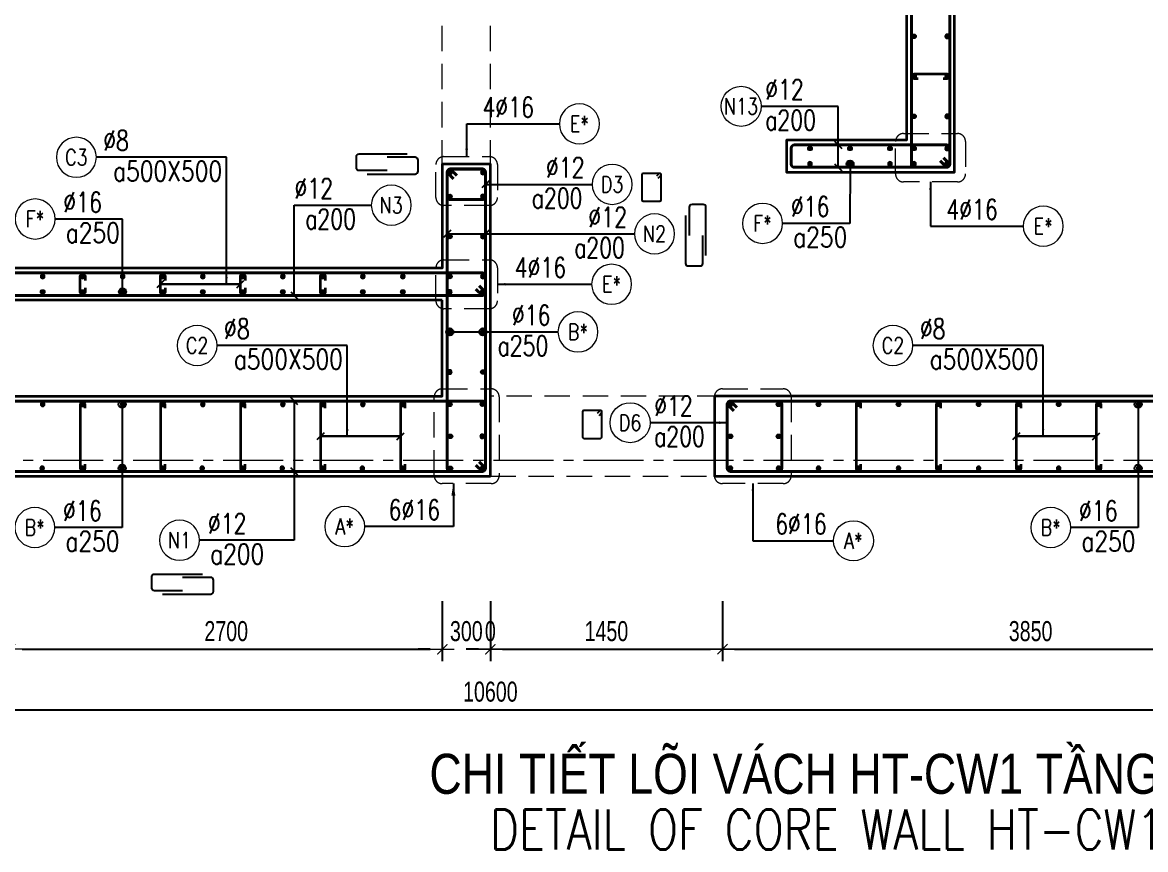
# Model space of a CAD drawing. Header units: millimetres. Extents: x 738475 to 1279438, y -34239 to 156422.
# Drawn here: x 1065435 to 1072451, y 22515 to 27681 of the extents above; entities that cross this region are included whole.
import ezdxf
from ezdxf.enums import TextEntityAlignment as Align

# ---------------------------------------------------------------- set-up
doc = ezdxf.new("R2010")
doc.units = ezdxf.units.MM
doc.header["$MEASUREMENT"] = 0
doc.linetypes.add('HIDDEN2', pattern=[4.7625, 3.175, -1.5875])
doc.linetypes.add('HT_Grid$0$CENTER2', pattern=[1.125, 0.75, -0.125, 0.125, -0.125])
doc.layers.get('0').update_dxf_attribs({"lineweight": 20})
doc.layers.get('Defpoints').update_dxf_attribs({"color": 151, "lineweight": 9})
for name, color, linetype, lineweight in [('HT_Grid$0$NDC_S_AXIS', 5, 'HT_Grid$0$CENTER2', 13), ('KC-LEADER', 153, 'Continuous', 18), ('KC-THEP', 6, 'Continuous', 40), ('NDC_S_ANNO', 7, 'Continuous', 20), ('NDC_S_BEAM', 3, 'HIDDEN2', 20), ('NDC_S_DIM', 1, 'Continuous', 15), ('NDC_S_ENG TITLE', 3, 'Continuous', 20), ('NDC_S_HIDDEN', 8, 'HIDDEN2', 13), ('NDC_S_LEADER', 1, 'Continuous', 15), ('NDC_S_REBAR', 4, 'Continuous', 35), ('NDC_S_STIRRUP', 4, 'Continuous', 40), ('NDC_S_TEXT SYMBOL', 7, 'Continuous', 20), ('NDC_S_VN TEXT', 7, 'Continuous', 20), ('NDC_S_VN TITLE', 6, 'Continuous', 35), ('NDC_S_WALL', 6, 'Continuous', 35)]:
    doc.layers.add(name, color=color, linetype=linetype, lineweight=lineweight)
doc.layers.add('Leader', color=6, linetype='Continuous')
doc.layers.add('Ligature', color=1, linetype='Continuous')
doc.styles.add('NDC_ANNO', font='', dxfattribs={"width": 0.8})
doc.styles.add('NDC_ARIAL', font='arial.ttf', dxfattribs={"width": 0.85})
doc.styles.add('NDC_DIM', font='', dxfattribs={"width": 0.75})
doc.styles.add('NDC_EN TXT', font='romans.shx', dxfattribs={"width": 0.8})
doc.styles.add('NDC_VIE TXT', font='arial.ttf', dxfattribs={"width": 0.8})
doc.styles.get('NDC_ANNO').set_extended_font_data('Dotum')
doc.styles.get('NDC_DIM').set_extended_font_data('Dotum')
doc.dimstyles.new('NDC_1-50', dxfattribs={"dimscale": 50, "dimtxt": 2.5, "dimasz": 1, "dimexe": 1.5, "dimexo": 0, "dimgap": 0.8, "dimtad": 1, "dimdec": 0, "dimdsep": 46, "dimtxsty": 'NDC_ARIAL', "dimblk": 'DIMMARK', "dimcen": 49999.938995, "dimdle": 1.5, "dimclrd": 1, "dimclre": 1, "dimclrt": 3, "dimadec": 0, "dimazin": 0, "dimtfac": 1, "dimtdec": 0, "dimtix": 1, "dimtmove": 2, "dimatfit": 3, "dimfxl": 1, "dimarcsym": 0})
doc.dimstyles.new('NDC_dim_30', dxfattribs={"dimscale": 30, "dimtxt": 2.5, "dimasz": 1.5, "dimexe": 1.5, "dimexo": 2.5, "dimgap": 1, "dimtad": 1, "dimdec": 0, "dimzin": 0, "dimdsep": 46, "dimtxsty": 'NDC_DIM', "dimblk": 'DIMMARK', "dimcen": 0.09, "dimdle": 1.2, "dimclrd": 1, "dimclre": 1, "dimclrt": 3, "dimadec": 0, "dimazin": 0, "dimtfac": 1, "dimtdec": 0, "dimtix": 1, "dimtofl": 0, "dimtmove": 0, "dimatfit": 3, "dimfxl": 6, "dimfxlon": 1, "dimtolj": 1, "dimtzin": 0, "dimarcsym": 0})
doc.dimstyles.new('NDC_dim_50', dxfattribs={"dimscale": 50, "dimtxt": 2.5, "dimasz": 1.5, "dimexe": 1.5, "dimexo": 2.5, "dimgap": 1, "dimtad": 1, "dimdec": 0, "dimzin": 0, "dimdsep": 46, "dimtxsty": 'NDC_DIM', "dimblk": 'DIMMARK', "dimcen": 0.09, "dimdle": 1.2, "dimclrd": 1, "dimclre": 1, "dimclrt": 3, "dimadec": 0, "dimazin": 0, "dimtfac": 1, "dimtdec": 0, "dimtix": 1, "dimtofl": 0, "dimtmove": 0, "dimatfit": 3, "dimfxl": 6, "dimfxlon": 1, "dimtolj": 1, "dimtzin": 0, "dimarcsym": 0})

# ---------------------------------------------------------------- blocks, each defined once
blk = doc.blocks.new('THEP')
at = {"layer": 'KC-LEADER', "color": 6}
blk.add_circle((0, 0), 14, dxfattribs=at)
at = {"layer": 'KC-THEP'}
for p, q in [((-14, 0), (14, 0)), ((9.9, 9.9), (-9.9, -9.9)), ((-9.9, 9.9), (9.9, -9.9)), ((0, 14), (0, -14))]:
    blk.add_line(p, q, dxfattribs=at)
blk = doc.blocks.new('DIMMARK')
at = {"layer": 'NDC_S_DIM', "color": 1}
blk.add_line((-1.5, 0), (1, 0), dxfattribs=at)
at = {"layer": 'NDC_S_DIM', "color": 2, "const_width": 0.1}
blk.add_lwpolyline([(-0.424, -0.424), (0.424, 0.424)], dxfattribs=at)
blk = doc.blocks.new('*U10')
blk.add_circle((2.5, 0), 2.5)
at = {"layer": 'NDC_S_VN TEXT', "color": 3, "style": 'NDC_EN TXT'}
for tag, width, p in [('DK2', 0.75, (-0.85, 0.85)), ('KC2', 0.8, (-0.85, -2.97))]:
    blk.add_attdef(tag, text='', height=2.5, dxfattribs=dict(at, width=width)).set_placement(p, align=Align.RIGHT)
at = {"layer": 'NDC_S_VN TEXT', "color": 7, "style": 'NDC_EN TXT', "width": 0.8}
blk.add_attdef('SH3', text='', height=2, dxfattribs=at).set_placement((2.5, 0), align=Align.MIDDLE)
blk = doc.blocks.new('A$C72321851')
at = {"layer": 'Ligature'}
for points in [[(-60.9, -129.3), (-60.9, 170.9, -0.414214), (-43.3, 188.5), (25.8, 188.5, -0.414214), (43.4, 170.9), (43.4, -4.3)], [(-39.7, -4.3), (-39.7, -179.5, 0.414214), (-22.1, -197.1), (47, -197.1, 0.414214), (64.6, -179.5), (64.6, 120.7)]]:
    blk.add_lwpolyline(points, format="xyb", dxfattribs=at)
blk = doc.blocks.new('*U9')
blk.add_circle((2.5, 0), 2.5)
at = {"layer": 'NDC_S_VN TEXT', "color": 3, "style": 'NDC_EN TXT', "width": 0.75}
blk.add_attdef('DK2', text='', height=2.5, dxfattribs=at).set_placement((-0.85, 0.85), align=Align.RIGHT)
at = {"layer": 'NDC_S_VN TEXT', "color": 7, "style": 'NDC_EN TXT', "width": 0.8}
blk.add_attdef('SH3', text='', height=2, dxfattribs=at).set_placement((2.5, 0), align=Align.MIDDLE)
blk = doc.blocks.new('*U13')
blk.add_circle((-2.5, 0), 2.5)
at = {"layer": 'NDC_S_VN TEXT', "color": 3, "style": 'NDC_EN TXT', "width": 0.75}
blk.add_attdef('DK1', (0.5, 0.85), '', height=2.5, dxfattribs=at)
at = {"layer": 'NDC_S_VN TEXT', "color": 7, "style": 'NDC_EN TXT', "width": 0.8}
blk.add_attdef('SH2', text='', height=2, dxfattribs=at).set_placement((-2.5, 0), align=Align.MIDDLE)
blk = doc.blocks.new('*U11')
blk.add_circle((-2.5, 0), 2.5)
at = {"layer": 'NDC_S_VN TEXT', "color": 3, "style": 'NDC_EN TXT', "width": 0.75}
for tag, p in [('DK1', (0.5, 0.85)), ('KC1', (0.5, -2.97))]:
    blk.add_attdef(tag, p, '', height=2.5, dxfattribs=at)
at = {"layer": 'NDC_S_VN TEXT', "color": 7, "style": 'NDC_EN TXT', "width": 0.8}
blk.add_attdef('SH2', text='', height=2, dxfattribs=at).set_placement((-2.5, 0), align=Align.MIDDLE)
blk = doc.blocks.new('*D816')
at = {"layer": 'Defpoints', "color": 0, "transparency": 16777216}
for p in [(1065358.2, 25427.9), (1068058.2, 25427.9), (1068058.2, 23765.9)]:
    blk.add_point(p, dxfattribs=at)
at = {"layer": 'NDC_S_DIM', "color": 1, "lineweight": -2, "transparency": 16777216}
for p, q in [((1065358.2, 24065.9), (1065358.2, 23690.9)), ((1068058.2, 24065.9), (1068058.2, 23690.9)), ((1065433.2, 23765.9), (1067983.2, 23765.9))]:
    blk.add_line(p, q, dxfattribs=at)
at = {"layer": 'NDC_S_DIM', "color": 1, "lineweight": -2, "transparency": 16777216, "xscale": 75, "yscale": 75, "zscale": 75, "rotation": 180}
blk.add_blockref('DIMMARK', (1065358.2, 23765.9), dxfattribs=at)
at = {"layer": 'NDC_S_DIM', "color": 1, "lineweight": -2, "transparency": 16777216, "xscale": 75, "yscale": 75, "zscale": 75}
blk.add_blockref('DIMMARK', (1068058.2, 23765.9), dxfattribs=at)
at = {"layer": 'NDC_S_DIM', "color": 3, "transparency": 16777216, "insert": (1066708.2, 23878.5), "char_height": 125, "attachment_point": 5, "style": 'NDC_DIM'}
blk.add_mtext('\\A1;2700', dxfattribs=at)
blk = doc.blocks.new('*D817')
at = {"layer": 'Defpoints', "color": 0, "transparency": 16777216}
for p in [(1068058.2, 25427.9), (1068358.2, 25427.9), (1068358.2, 23765.9)]:
    blk.add_point(p, dxfattribs=at)
at = {"layer": 'NDC_S_DIM', "color": 1, "lineweight": -2, "transparency": 16777216}
for p, q in [((1068058.2, 24065.9), (1068058.2, 23690.9)), ((1068358.2, 24065.9), (1068358.2, 23690.9)), ((1067983.2, 23765.9), (1067908.2, 23765.9)), ((1068433.2, 23765.9), (1068508.2, 23765.9))]:
    blk.add_line(p, q, dxfattribs=at)
at = {"layer": 'NDC_S_DIM', "color": 1, "lineweight": -2, "transparency": 16777216, "xscale": 75, "yscale": 75, "zscale": 75}
blk.add_blockref('DIMMARK', (1068058.2, 23765.9), dxfattribs=at)
at = {"layer": 'NDC_S_DIM', "color": 1, "lineweight": -2, "transparency": 16777216, "xscale": 75, "yscale": 75, "zscale": 75, "rotation": 180}
blk.add_blockref('DIMMARK', (1068358.2, 23765.9), dxfattribs=at)
at = {"layer": 'NDC_S_DIM', "color": 3, "transparency": 16777216, "insert": (1068208.2, 23878.5), "char_height": 125, "attachment_point": 5, "style": 'NDC_DIM'}
blk.add_mtext('\\A1;300', dxfattribs=at)
blk = doc.blocks.new('*D818')
at = {"layer": 'Defpoints', "color": 0, "transparency": 16777216}
for p in [(1068358.2, 25427.9), (1068358.3, 25427.9), (1068358.3, 23765.9)]:
    blk.add_point(p, dxfattribs=at)
at = {"layer": 'NDC_S_DIM', "color": 1, "lineweight": -2, "transparency": 16777216}
for p, q in [((1068358.2, 24065.9), (1068358.2, 23690.9)), ((1068358.3, 24065.9), (1068358.3, 23690.9)), ((1068283.2, 23765.9), (1068208.2, 23765.9)), ((1068433.3, 23765.9), (1068508.3, 23765.9))]:
    blk.add_line(p, q, dxfattribs=at)
at = {"layer": 'NDC_S_DIM', "color": 1, "lineweight": -2, "transparency": 16777216, "xscale": 75, "yscale": 75, "zscale": 75}
blk.add_blockref('DIMMARK', (1068358.2, 23765.9), dxfattribs=at)
at = {"layer": 'NDC_S_DIM', "color": 1, "lineweight": -2, "transparency": 16777216, "xscale": 75, "yscale": 75, "zscale": 75, "rotation": 180}
blk.add_blockref('DIMMARK', (1068358.3, 23765.9), dxfattribs=at)
at = {"layer": 'NDC_S_DIM', "color": 3, "transparency": 16777216, "insert": (1068358.2, 23878.5), "char_height": 125, "attachment_point": 5, "style": 'NDC_DIM'}
blk.add_mtext('\\A1;0', dxfattribs=at)
blk = doc.blocks.new('*D819')
at = {"layer": 'Defpoints', "color": 0, "transparency": 16777216}
for p in [(1068358.3, 25427.9), (1069808.2, 24927.9), (1069808.2, 23765.9)]:
    blk.add_point(p, dxfattribs=at)
at = {"layer": 'NDC_S_DIM', "color": 1, "lineweight": -2, "transparency": 16777216}
for p, q in [((1068358.3, 24065.9), (1068358.3, 23690.9)), ((1069808.2, 24065.9), (1069808.2, 23690.9)), ((1068433.3, 23765.9), (1069733.2, 23765.9))]:
    blk.add_line(p, q, dxfattribs=at)
at = {"layer": 'NDC_S_DIM', "color": 1, "lineweight": -2, "transparency": 16777216, "xscale": 75, "yscale": 75, "zscale": 75, "rotation": 180}
blk.add_blockref('DIMMARK', (1068358.3, 23765.9), dxfattribs=at)
at = {"layer": 'NDC_S_DIM', "color": 1, "lineweight": -2, "transparency": 16777216, "xscale": 75, "yscale": 75, "zscale": 75}
blk.add_blockref('DIMMARK', (1069808.2, 23765.9), dxfattribs=at)
at = {"layer": 'NDC_S_DIM', "color": 3, "transparency": 16777216, "insert": (1069083.2, 23878.5), "char_height": 125, "attachment_point": 5, "style": 'NDC_DIM'}
blk.add_mtext('\\A1;1450', dxfattribs=at)
blk = doc.blocks.new('*D820')
at = {"layer": 'Defpoints', "color": 0, "transparency": 16777216}
for p in [(1073658.2, 25427.9), (1069808.2, 24927.9), (1073658.2, 23765.9)]:
    blk.add_point(p, dxfattribs=at)
at = {"layer": 'NDC_S_DIM', "color": 1, "lineweight": -2, "transparency": 16777216}
for p, q in [((1069808.2, 24065.9), (1069808.2, 23690.9)), ((1073658.2, 24065.9), (1073658.2, 23690.9)), ((1069883.2, 23765.9), (1073583.2, 23765.9))]:
    blk.add_line(p, q, dxfattribs=at)
at = {"layer": 'NDC_S_DIM', "color": 1, "lineweight": -2, "transparency": 16777216, "xscale": 75, "yscale": 75, "zscale": 75, "rotation": 180}
blk.add_blockref('DIMMARK', (1069808.2, 23765.9), dxfattribs=at)
at = {"layer": 'NDC_S_DIM', "color": 1, "lineweight": -2, "transparency": 16777216, "xscale": 75, "yscale": 75, "zscale": 75}
blk.add_blockref('DIMMARK', (1073658.2, 23765.9), dxfattribs=at)
at = {"layer": 'NDC_S_DIM', "color": 3, "transparency": 16777216, "insert": (1071733.2, 23878.5), "char_height": 125, "attachment_point": 5, "style": 'NDC_DIM'}
blk.add_mtext('\\A1;3850', dxfattribs=at)
blk = doc.blocks.new('*D825')
at = {"layer": 'Defpoints', "color": 0, "transparency": 16777216}
for p in [(1063058.2, 24927.9), (1073658.2, 24946.2), (1073658.2, 23387.7)]:
    blk.add_point(p, dxfattribs=at)
at = {"layer": 'NDC_S_DIM', "color": 1, "lineweight": -2, "transparency": 16777216}
for p, q in [((1063058.2, 23687.7), (1063058.2, 23312.7)), ((1073658.2, 23687.7), (1073658.2, 23312.7)), ((1063133.2, 23387.7), (1073583.2, 23387.7))]:
    blk.add_line(p, q, dxfattribs=at)
at = {"layer": 'NDC_S_DIM', "color": 1, "lineweight": -2, "transparency": 16777216, "xscale": 75, "yscale": 75, "zscale": 75, "rotation": 180}
blk.add_blockref('DIMMARK', (1063058.2, 23387.7), dxfattribs=at)
at = {"layer": 'NDC_S_DIM', "color": 1, "lineweight": -2, "transparency": 16777216, "xscale": 75, "yscale": 75, "zscale": 75}
blk.add_blockref('DIMMARK', (1073658.2, 23387.7), dxfattribs=at)
at = {"layer": 'NDC_S_DIM', "color": 3, "transparency": 16777216, "insert": (1068358.2, 23500.3), "char_height": 125, "attachment_point": 5, "style": 'NDC_DIM'}
blk.add_mtext('\\A1;10600', dxfattribs=at)
blk = doc.blocks.new('Drawing name_symbol')
at = {"layer": 'NDC_S_ENG TITLE', "style": 'NDC_EN TXT', "width": 0.8}
blk.add_attdef('SECTDET1', text='', height=5, dxfattribs=at).set_placement((0, 1.01), align=Align.CENTER)
at = {"layer": 'NDC_S_TEXT SYMBOL', "lineweight": 25, "style": 'NDC_ANNO', "width": 0.8}
blk.add_attdef('SSCALE', text='', height=2.5, dxfattribs=at).set_placement((0, -4), align=Align.CENTER)
at = {"layer": 'NDC_S_VN TITLE', "style": 'NDC_VIE TXT', "width": 0.8}
blk.add_attdef('SECTDET2', text='', height=5, dxfattribs=at).set_placement((0, 7.97), align=Align.CENTER)

msp = doc.modelspace()

# ---------------------------------------------------------------- linework, layer by layer
at = {"layer": 'HT_Grid$0$NDC_S_AXIS', "ltscale": 500}
msp.add_line((1061064.426, 24946.245), (1078989.134, 24946.245), dxfattribs=at)
at = {"layer": 'Ligature'}
for points in [[(1069407.085, 26708.843), (1069423.051, 26724.809, 0.66817864), (1069417.278, 26738.747), (1069312.649, 26738.747, 0.41421356), (1069304.484, 26730.583), (1069304.484, 26573.475, 0.41421356), (1069312.649, 26565.31), (1069417.278, 26565.31, 0.41421356), (1069425.443, 26573.475), (1069425.443, 26730.583, 0.66817864), (1069411.505, 26736.356), (1069395.539, 26720.39)], [(1069037.106, 25227), (1069053.072, 25242.966, 0.66817864), (1069047.299, 25256.904), (1068942.67, 25256.904, 0.41421356), (1068934.505, 25248.739), (1068934.505, 25091.632, 0.41421356), (1068942.67, 25083.467), (1069047.299, 25083.467, 0.41421356), (1069055.464, 25091.632), (1069055.464, 25248.739, 0.66817864), (1069041.526, 25254.513), (1069025.56, 25238.547)]]:
    msp.add_lwpolyline(points, format="xyb", dxfattribs=at)
at = {"layer": 'NDC_S_BEAM', "ltscale": 50}
for p, q in [((1068058.224, 26787.939), (1068058.224, 28187.939)), ((1068358.224, 26787.939), (1068358.224, 28187.939)), ((1069808.224, 25346.245), (1068358.252, 25346.245)), ((1068358.252, 24846.245), (1069808.224, 24846.245))]:
    msp.add_line(p, q, dxfattribs=at)
at = {"layer": 'NDC_S_HIDDEN', "ltscale": 50}
for points in [[(1070939.271, 26987.191), (1071276.481, 26987.191, -0.41421356), (1071326.481, 26937.191), (1071326.481, 26734.935, -0.41421356), (1071276.481, 26684.935), (1070939.271, 26684.935, -0.41421356), (1070889.271, 26734.935), (1070889.271, 26937.191, -0.41421356)], [(1068067.957, 26842.944), (1068352.714, 26842.944, -0.41421356), (1068402.714, 26792.944), (1068402.714, 26587.936, -0.41421356), (1068352.714, 26537.936), (1068067.957, 26537.936, -0.41421356), (1068017.957, 26587.936), (1068017.957, 26792.944, -0.41421356)], [(1068067.957, 26198.227), (1068352.714, 26198.227, -0.41421356), (1068402.714, 26148.227), (1068402.714, 25943.219, -0.41421356), (1068352.714, 25893.219), (1068067.957, 25893.219, -0.41421356), (1068017.957, 25943.219), (1068017.957, 26148.227, -0.41421356)], [(1068057.543, 25392.488), (1068363.318, 25392.488, -0.41421356), (1068413.318, 25342.488), (1068413.318, 24850.566, -0.41421356), (1068363.318, 24800.566), (1068057.543, 24800.566, -0.41421356), (1068007.543, 24850.566), (1068007.543, 25342.488, -0.41421356)], [(1069807.515, 25392.488), (1070187.809, 25392.488, -0.41421356), (1070237.809, 25342.488), (1070237.809, 24850.566, -0.41421356), (1070187.809, 24800.566), (1069807.515, 24800.566, -0.41421356), (1069757.515, 24850.566), (1069757.515, 25342.488, -0.41421356)]]:
    msp.add_lwpolyline(points, format="xyb", close=True, dxfattribs=at)
at = {"layer": 'NDC_S_REBAR'}
for points in [[(1071029.712, 27329.397), (1071004.712, 27329.397, -1), (1071004.712, 27359.397), (1071211.736, 27359.397, -1), (1071211.736, 27329.397), (1071186.736, 27329.397)], [(1065826.736, 26023.094), (1065826.736, 25998.094, -1), (1065796.736, 25998.094), (1065796.736, 26094.397, -1), (1065826.736, 26094.397), (1065826.736, 26069.397)], [(1066326.736, 26023.094), (1066326.736, 25998.094, -1), (1066296.736, 25998.094), (1066296.736, 26094.397, -1), (1066326.736, 26094.397), (1066326.736, 26069.397)], [(1066826.736, 26023.094), (1066826.736, 25998.094, -1), (1066796.736, 25998.094), (1066796.736, 26094.397, -1), (1066826.736, 26094.397), (1066826.736, 26069.397)], [(1067326.736, 26023.094), (1067326.736, 25998.094, -1), (1067296.736, 25998.094), (1067296.736, 26094.397, -1), (1067326.736, 26094.397), (1067326.736, 26069.397)], [(1065826.736, 25271.245), (1065826.736, 25296.245, 1), (1065796.736, 25296.245), (1065796.736, 24896.245, 1), (1065826.736, 24896.245), (1065826.736, 24921.245)], [(1066326.736, 25271.245), (1066326.736, 25296.245, 1), (1066296.736, 25296.245), (1066296.736, 24896.245, 1), (1066326.736, 24896.245), (1066326.736, 24921.245)], [(1066826.736, 25271.245), (1066826.736, 25296.245, 1), (1066796.736, 25296.245), (1066796.736, 24896.245, 1), (1066826.736, 24896.245), (1066826.736, 24921.245)], [(1067326.736, 25271.245), (1067326.736, 25296.245, 1), (1067296.736, 25296.245), (1067296.736, 24896.245, 1), (1067326.736, 24896.245), (1067326.736, 24921.245)], [(1067826.736, 25271.245), (1067826.736, 25296.245, 1), (1067796.736, 25296.245), (1067796.736, 24896.245, 1), (1067826.736, 24896.245), (1067826.736, 24921.245)], [(1070673.224, 25271.245), (1070673.224, 25296.245, 1), (1070643.224, 25296.245), (1070643.224, 24896.245, 1), (1070673.224, 24896.245), (1070673.224, 24921.245)], [(1071173.224, 25271.245), (1071173.224, 25296.245, 1), (1071143.224, 25296.245), (1071143.224, 24896.245, 1), (1071173.224, 24896.245), (1071173.224, 24921.245)], [(1071673.224, 25271.245), (1071673.224, 25296.245, 1), (1071643.224, 25296.245), (1071643.224, 24896.245, 1), (1071673.224, 24896.245), (1071673.224, 24921.245)], [(1072173.224, 25271.245), (1072173.224, 25296.245, 1), (1072143.224, 25296.245), (1072143.224, 24896.245, 1), (1072173.224, 24896.245), (1072173.224, 24921.245)]]:
    msp.add_lwpolyline(points, format="xyb", dxfattribs=at)
at = {"layer": 'NDC_S_STIRRUP'}
for points in [[(1071188.224, 26836.245), (1071228.224, 26796.245, -0.41421356), (1071208.224, 26776.245), (1071008.224, 26776.245, -0.41421356), (1070988.224, 26796.245), (1070988.224, 33996.245, -0.41421356), (1071008.224, 34016.245), (1071208.224, 34016.245, -0.41421356), (1071228.224, 33996.245), (1071228.224, 26796.245, -0.41421356), (1071208.224, 26776.245), (1071168.224, 26816.245)], [(1071168.224, 26816.245), (1071208.224, 26776.245, 0.41421356), (1071228.224, 26796.245), (1071228.224, 26896.245, 0.41421356), (1071208.224, 26916.245), (1070258.224, 26916.245, 0.41421356), (1070238.224, 26896.245), (1070238.224, 26796.245, 0.41435759), (1070258.224, 26776.245), (1071208.224, 26776.245, 0.41421356), (1071228.224, 26796.245), (1071188.224, 26836.245)], [(1068128.224, 26705.329), (1068088.224, 26745.329, -0.41421356), (1068108.224, 26765.329), (1068308.224, 26765.329, -0.41421356), (1068328.224, 26745.329), (1068328.224, 26594.359, -0.41421356), (1068308.224, 26574.359), (1068108.224, 26574.359, -0.41421356), (1068088.224, 26594.359), (1068088.224, 26745.329, -0.41421356), (1068108.224, 26765.329), (1068148.224, 26725.329)], [(1068288.252, 24936.245), (1068328.252, 24896.245, -0.41421356), (1068308.252, 24876.245), (1068108.252, 24876.245, -0.41421356), (1068088.252, 24896.245), (1068088.252, 26746.245, -0.41421356), (1068108.252, 26766.245), (1068308.252, 26766.245, -0.41421356), (1068328.252, 26746.245), (1068328.252, 24896.245, -0.41421356), (1068308.252, 24876.245), (1068268.252, 24916.245)], [(1068268.224, 26016.245), (1068308.224, 25976.245, 0.41421356), (1068328.224, 25996.245), (1068328.224, 26096.245, 0.41421356), (1068308.224, 26116.245), (1064908.224, 26116.245, 0.41421356), (1064888.224, 26096.245), (1064888.224, 25996.245, 0.41435759), (1064908.224, 25976.245), (1068308.224, 25976.245, 0.41421356), (1068328.224, 25996.245), (1068288.224, 26036.245)], [(1063148.224, 25276.245), (1063108.224, 25316.245, 0.41421356), (1063088.224, 25296.245), (1063088.224, 24896.245, 0.41421356), (1063108.224, 24876.245), (1068308.252, 24876.245, 0.41421356), (1068328.252, 24896.245), (1068328.252, 25296.245, 0.41421356), (1068308.252, 25316.245), (1063108.224, 25316.245, 0.41421356), (1063088.224, 25296.245), (1063128.224, 25256.245)], [(1077268.224, 25276.245), (1077308.224, 25316.245, -0.41421356), (1077328.224, 25296.245), (1077328.224, 24896.245, -0.41421356), (1077308.224, 24876.245), (1069858.224, 24876.245, -0.41421356), (1069838.224, 24896.245), (1069838.224, 25296.245, -0.41421356), (1069858.224, 25316.245), (1077308.224, 25316.245, -0.41421356), (1077328.224, 25296.245), (1077288.224, 25256.245)], [(1069898.224, 25276.245), (1069858.224, 25316.245, 0.41421356), (1069838.224, 25296.245), (1069838.224, 24896.245, 0.41421356), (1069858.224, 24876.245), (1070158.224, 24876.245, 0.41421356), (1070178.224, 24896.245), (1070178.224, 25296.245, 0.41421356), (1070158.224, 25316.245), (1069858.224, 25316.245, 0.41421356), (1069838.224, 25296.245), (1069878.224, 25256.245)]]:
    msp.add_lwpolyline(points, format="xyb", dxfattribs=at)
at = {"layer": 'NDC_S_WALL'}
for points in [[(1063058.224, 34046.245), (1063058.224, 24846.245), (1064858.224, 24846.245), (1068358.224, 24846.245)], [(1068358.224, 24846.245), (1068358.224, 26796.245), (1068058.224, 26796.245), (1068058.224, 26146.245), (1065358.224, 26146.245), (1065358.224, 31546.245), (1068058.224, 31546.245), (1068058.224, 30896.245), (1068358.224, 30896.245), (1068358.224, 31546.245), (1069558.224, 31546.245), (1069558.224, 34046.245)], [(1074058.224, 31646.245), (1071258.224, 31646.245), (1071258.224, 33546.245), (1072308.224, 33546.245), (1072308.224, 34046.245), (1070958.224, 34046.245), (1070958.224, 26946.245), (1070208.224, 26946.245), (1070208.224, 26746.245), (1071258.224, 26746.245), (1071258.224, 31346.245), (1074058.224, 31346.245)], [(1068058.224, 25946.245), (1065358.224, 25946.245), (1065358.224, 25346.245), (1068058.224, 25346.245), (1068058.224, 25946.245)], [(1074058.224, 25346.245), (1069758.224, 25346.245), (1069758.224, 24846.245), (1077358.224, 24846.245)]]:
    msp.add_lwpolyline(points, dxfattribs=at)

# ---------------------------------------------------------------- block references
at = {"layer": 'KC-THEP'}
for p, rotation in [((1071004.712, 27594.397), 189.6685644363809), ((1071004.712, 27344.397), 189.6685644363809), ((1071004.712, 27094.397), 189.6685644363809), ((1070354.712, 26894.397), 189.6685644363809), ((1070604.712, 26894.397), 189.6685644363809), ((1070854.712, 26894.397), 189.6685644363809), ((1071004.712, 26894.397), 189.6685644363809), ((1071211.736, 26798.094), 9.66856443638095), ((1068104.712, 26744.397), 189.6685644363809), ((1068104.712, 26594.397), 189.6685644363809), ((1068104.712, 26344.397), 189.6685644363809), ((1068104.712, 26094.397), 189.6685644363809), ((1065561.736, 25998.094), 9.668564436380946), ((1065811.736, 25998.094), 9.668564436380946), ((1066061.736, 25998.094), 9.668564436380946), ((1066311.736, 25998.094), 9.668564436380946), ((1066561.736, 25998.094), 9.668564436380946), ((1066811.736, 25998.094), 9.668564436380946), ((1067061.736, 25998.094), 9.668564436380946), ((1067311.736, 25998.094), 9.668564436380946), ((1067561.736, 25998.094), 9.668564436380946), ((1067811.736, 25998.094), 9.668564436380946), ((1068311.736, 25998.094), 9.66856443638095), ((1068311.736, 25748.094), 9.66856443638095), ((1068311.736, 25498.094), 9.66856443638095), ((1068105.421, 25296.245), 189.6685644363809), ((1068309.041, 25296.862), 189.6685644363809), ((1069858.224, 25296.245), 9.668564436380946), ((1070158.224, 25296.245), 9.668564436380946), ((1070408.224, 25296.245), 9.668564436380946), ((1070658.224, 25296.245), 9.668564436380946), ((1070908.224, 25296.245), 9.668564436380946), ((1071158.224, 25296.245), 9.668564436380946), ((1071408.224, 25296.245), 9.668564436380946), ((1071658.224, 25296.245), 9.668564436380946), ((1071908.224, 25296.245), 9.668564436380946), ((1072158.224, 25296.245), 9.668564436380946), ((1072408.224, 25296.245), 9.668564436380946), ((1068108.933, 25096.245), 189.6685644363809), ((1069858.224, 25096.245), 9.668564436380946), ((1070158.224, 25096.245), 9.668564436380946), ((1068108.933, 24896.245), 189.6685644363809), ((1068312.553, 24896.862), 189.6685644363809)]:
    msp.add_blockref('THEP', p, dxfattribs=dict(at, rotation=rotation))
at = {"layer": 'KC-THEP', "xscale": -1}
for p, rotation in [((1071211.736, 27594.397), 170.331435563619), ((1071211.736, 27344.397), 170.331435563619), ((1071211.736, 27094.397), 170.331435563619), ((1071211.736, 26894.397), 170.331435563619), ((1070354.712, 26798.094), 350.3314355636191), ((1070604.712, 26798.094), 350.3314355636191), ((1070854.712, 26798.094), 350.3314355636191), ((1071004.712, 26798.094), 350.3314355636191), ((1068311.736, 26744.397), 170.331435563619), ((1068311.736, 26594.397), 170.331435563619), ((1068311.736, 26344.397), 170.331435563619), ((1065561.736, 26094.397), 170.331435563619), ((1065811.736, 26094.397), 170.331435563619), ((1066061.736, 26094.397), 170.331435563619), ((1066311.736, 26094.397), 170.331435563619), ((1066561.736, 26094.397), 170.331435563619), ((1066811.736, 26094.397), 170.331435563619), ((1067061.736, 26094.397), 170.331435563619), ((1067311.736, 26094.397), 170.331435563619), ((1067561.736, 26094.397), 170.331435563619), ((1067811.736, 26094.397), 170.331435563619), ((1068311.736, 26094.397), 170.331435563619), ((1068104.712, 25998.094), 350.3314355636191), ((1068104.712, 25748.094), 350.3314355636191), ((1068104.712, 25498.094), 350.3314355636191), ((1065561.736, 25296.245), 170.331435563619), ((1065811.736, 25296.245), 170.331435563619), ((1066061.736, 25296.245), 170.331435563619), ((1066311.736, 25296.245), 170.331435563619), ((1066561.736, 25296.245), 170.331435563619), ((1066811.736, 25296.245), 170.331435563619), ((1067061.736, 25296.245), 170.331435563619), ((1067311.736, 25296.245), 170.331435563619), ((1067561.736, 25296.245), 170.331435563619), ((1067811.736, 25296.245), 170.331435563619), ((1068307.572, 25096.245), 170.331435563619), ((1065558.224, 24896.245), 170.331435563619), ((1065808.224, 24896.245), 170.331435563619), ((1066058.224, 24896.245), 170.331435563619), ((1066308.224, 24896.245), 170.331435563619), ((1066558.224, 24896.245), 170.331435563619), ((1066808.224, 24896.245), 170.331435563619), ((1067058.224, 24896.245), 170.331435563619), ((1067308.224, 24896.245), 170.331435563619), ((1067558.224, 24896.245), 170.331435563619), ((1067808.224, 24896.245), 170.331435563619), ((1069858.224, 24896.245), 170.331435563619), ((1070158.224, 24896.245), 170.331435563619), ((1070408.224, 24896.245), 170.331435563619), ((1070658.224, 24896.245), 170.331435563619), ((1070908.224, 24896.245), 170.331435563619), ((1071158.224, 24896.245), 170.331435563619), ((1071408.224, 24896.245), 170.331435563619), ((1071658.224, 24896.245), 170.331435563619), ((1071908.224, 24896.245), 170.331435563619), ((1072158.224, 24896.245), 170.331435563619), ((1072408.224, 24896.245), 170.331435563619)]:
    msp.add_blockref('THEP', p, dxfattribs=dict(at, rotation=rotation))
at = {"layer": 'Leader', "xscale": -1, "rotation": 270.0000000000001}
for p in [(1067718.198, 26795.429), (1066440.329, 24171.291)]:
    msp.add_blockref('A$C72321851', p, dxfattribs=at)
at = {"layer": 'Leader', "xscale": -1}
msp.add_blockref('A$C72321851', (1069643.981, 26355.68), dxfattribs=at)
at = {"layer": 'NDC_S_ANNO'}
ref = msp.add_blockref('Drawing name_symbol', (1070461.028, 22464.422), dxfattribs=dict(at, xscale=50, yscale=50, zscale=50))
ref.add_attrib('SECTDET1', 'DETAIL OF CORE WALL HT-CW1', dxfattribs={"layer": 'NDC_S_ENG TITLE', "height": 250, "style": 'NDC_EN TXT', "width": 0.8}).set_placement((1070461.028, 22514.985), align=Align.CENTER)
ref.add_attrib('SECTDET2', 'CHI TIẾT LÕI VÁCH HT-CW1 TẦNG 4F', dxfattribs={"layer": 'NDC_S_VN TITLE', "height": 250, "style": 'NDC_VIE TXT', "width": 0.8}).set_placement((1070461.028, 22862.954), align=Align.CENTER)
at = {"layer": 'NDC_S_VN TEXT', "xscale": 50, "yscale": 50, "zscale": 50}
for name, p, values in [('*U11', (1070049.826, 27157.264), {'SH2': 'N13', 'DK1': '%%C12', 'KC1': 'a200'}), ('*U11', (1069356.079, 25181.177), {'SH2': 'D6', 'DK1': '%%C12', 'KC1': 'a200'}), ('*U9', (1070501.389, 24443.661), {'SH3': 'A*', 'DK2': '6%%C16'})]:
    msp.add_blockref(name, p, dxfattribs=at).add_auto_attribs(values)
at = {"layer": 'NDC_S_VN TEXT'}
ref = msp.add_blockref('*U13', (1068789.645, 27047.639), dxfattribs=dict(at, xscale=-50, yscale=50, zscale=50))
ref.add_attrib('SH2', 'E*', dxfattribs={"color": 7, "height": 100, "style": 'NDC_EN TXT', "width": 0.8}).set_placement((1068914.645, 27047.639), align=Align.MIDDLE)
ref.add_attrib('DK1', '4%%C16', (1068309.288, 27089.914), dxfattribs={"color": 3, "height": 125, "style": 'NDC_EN TXT', "width": 0.75})
ref = msp.add_blockref('*U10', (1065897.274, 26839.02), dxfattribs=dict(at, xscale=-50, yscale=50, zscale=50))
ref.add_attrib('SH3', 'C3', dxfattribs={"color": 7, "height": 100, "style": 'NDC_EN TXT', "width": 0.8}).set_placement((1065772.274, 26839.02), align=Align.MIDDLE)
ref.add_attrib('DK2', '%%c8', dxfattribs={"color": 3, "height": 125, "style": 'NDC_EN TXT', "width": 0.75}).set_placement((1066100.489, 26881.295), align=Align.RIGHT)
ref.add_attrib('KC2', 'a500X500', dxfattribs={"color": 3, "height": 125, "style": 'NDC_EN TXT', "width": 0.8}).set_placement((1066682.632, 26690.393), align=Align.RIGHT)
ref = msp.add_blockref('*U11', (1068994.161, 26669.844), dxfattribs=dict(at, xscale=-50, yscale=50, zscale=50))
ref.add_attrib('SH2', 'D3', dxfattribs={"color": 7, "height": 100, "style": 'NDC_EN TXT', "width": 0.8}).set_placement((1069119.161, 26669.844), align=Align.MIDDLE)
ref.add_attrib('DK1', '%%C12', (1068705.768, 26712.12), dxfattribs={"color": 3, "height": 125, "style": 'NDC_EN TXT', "width": 0.75})
ref.add_attrib('KC1', 'a200', (1068616.483, 26521.217), dxfattribs={"color": 3, "height": 125, "style": 'NDC_EN TXT', "width": 0.75})
ref = msp.add_blockref('*U11', (1067614.574, 26539.575), dxfattribs=dict(at, xscale=-50, yscale=50, zscale=50))
ref.add_attrib('SH2', 'N3', dxfattribs={"color": 7, "height": 100, "style": 'NDC_EN TXT', "width": 0.8}).set_placement((1067739.574, 26539.575), align=Align.MIDDLE)
ref.add_attrib('DK1', '%%C12', (1067134.216, 26581.85), dxfattribs={"color": 3, "height": 125, "style": 'NDC_EN TXT', "width": 0.75})
ref.add_attrib('KC1', 'a200', (1067201.181, 26390.948), dxfattribs={"color": 3, "height": 125, "style": 'NDC_EN TXT', "width": 0.75})
ref = msp.add_blockref('*U10', (1065639.598, 26453.485), dxfattribs=dict(at, xscale=-50, yscale=50, zscale=50))
ref.add_attrib('SH3', 'F*', dxfattribs={"color": 7, "height": 100, "style": 'NDC_EN TXT', "width": 0.8}).set_placement((1065514.598, 26453.485), align=Align.MIDDLE)
ref.add_attrib('DK2', '%%C16', dxfattribs={"color": 3, "height": 125, "style": 'NDC_EN TXT', "width": 0.75}).set_placement((1065932.098, 26495.76), align=Align.RIGHT)
ref.add_attrib('KC2', 'a250', dxfattribs={"color": 3, "height": 125, "style": 'NDC_EN TXT', "width": 0.8}).set_placement((1066044.003, 26304.858), align=Align.RIGHT)
ref = msp.add_blockref('*U10', (1070183.871, 26426.185), dxfattribs=dict(at, xscale=-50, yscale=50, zscale=50))
ref.add_attrib('SH3', 'F*', dxfattribs={"color": 7, "height": 100, "style": 'NDC_EN TXT', "width": 0.8}).set_placement((1070058.871, 26426.185), align=Align.MIDDLE)
ref.add_attrib('DK2', '%%C16', dxfattribs={"color": 3, "height": 125, "style": 'NDC_EN TXT', "width": 0.75}).set_placement((1070476.371, 26468.46), align=Align.RIGHT)
ref.add_attrib('KC2', 'a250', dxfattribs={"color": 3, "height": 125, "style": 'NDC_EN TXT', "width": 0.8}).set_placement((1070588.275, 26277.557), align=Align.RIGHT)
ref = msp.add_blockref('*U11', (1069259.062, 26360.539), dxfattribs=dict(at, xscale=-50, yscale=50, zscale=50))
ref.add_attrib('SH2', 'N2', dxfattribs={"color": 7, "height": 100, "style": 'NDC_EN TXT', "width": 0.8}).set_placement((1069384.062, 26360.539), align=Align.MIDDLE)
ref.add_attrib('DK1', '%%C12', (1068970.669, 26402.815), dxfattribs={"color": 3, "height": 125, "style": 'NDC_EN TXT', "width": 0.75})
ref.add_attrib('KC1', 'a200', (1068881.383, 26211.912), dxfattribs={"color": 3, "height": 125, "style": 'NDC_EN TXT', "width": 0.75})
ref = msp.add_blockref('*U13', (1071687.186, 26408.884), dxfattribs=dict(at, xscale=-50, yscale=50, zscale=50))
ref.add_attrib('SH2', 'E*', dxfattribs={"color": 7, "height": 100, "style": 'NDC_EN TXT', "width": 0.8}).set_placement((1071812.186, 26408.884), align=Align.MIDDLE)
ref.add_attrib('DK1', '4%%C16', (1071206.828, 26451.159), dxfattribs={"color": 3, "height": 125, "style": 'NDC_EN TXT', "width": 0.75})
ref = msp.add_blockref('*U13', (1068990.842, 26045.723), dxfattribs=dict(at, xscale=-50, yscale=50, zscale=50))
ref.add_attrib('SH2', 'E*', dxfattribs={"color": 7, "height": 100, "style": 'NDC_EN TXT', "width": 0.8}).set_placement((1069115.842, 26045.723), align=Align.MIDDLE)
ref.add_attrib('DK1', '4%%C16', (1068510.485, 26087.998), dxfattribs={"color": 3, "height": 125, "style": 'NDC_EN TXT', "width": 0.75})
ref = msp.add_blockref('*U11', (1068780.683, 25748.094), dxfattribs=dict(at, xscale=-50, yscale=50, zscale=50))
ref.add_attrib('SH2', 'B*', dxfattribs={"color": 7, "height": 100, "style": 'NDC_EN TXT', "width": 0.8}).set_placement((1068905.683, 25748.094), align=Align.MIDDLE)
ref.add_attrib('DK1', '%%C16', (1068492.29, 25790.369), dxfattribs={"color": 3, "height": 125, "style": 'NDC_EN TXT', "width": 0.75})
ref.add_attrib('KC1', 'a250', (1068403.005, 25599.466), dxfattribs={"color": 3, "height": 125, "style": 'NDC_EN TXT', "width": 0.75})
ref = msp.add_blockref('*U10', (1066651.712, 25663.588), dxfattribs=dict(at, xscale=-50, yscale=50, zscale=50))
ref.add_attrib('SH3', 'C2', dxfattribs={"color": 7, "height": 100, "style": 'NDC_EN TXT', "width": 0.8}).set_placement((1066526.712, 25663.588), align=Align.MIDDLE)
ref.add_attrib('DK2', '%%c8', dxfattribs={"color": 3, "height": 125, "style": 'NDC_EN TXT', "width": 0.75}).set_placement((1066854.926, 25705.863), align=Align.RIGHT)
ref.add_attrib('KC2', 'a500X500', dxfattribs={"color": 3, "height": 125, "style": 'NDC_EN TXT', "width": 0.8}).set_placement((1067437.069, 25514.96), align=Align.RIGHT)
ref = msp.add_blockref('*U10', (1070998.2, 25663.588), dxfattribs=dict(at, xscale=-50, yscale=50, zscale=50))
ref.add_attrib('SH3', 'C2', dxfattribs={"color": 7, "height": 100, "style": 'NDC_EN TXT', "width": 0.8}).set_placement((1070873.2, 25663.588), align=Align.MIDDLE)
ref.add_attrib('DK2', '%%c8', dxfattribs={"color": 3, "height": 125, "style": 'NDC_EN TXT', "width": 0.75}).set_placement((1071201.414, 25705.863), align=Align.RIGHT)
ref.add_attrib('KC2', 'a500X500', dxfattribs={"color": 3, "height": 125, "style": 'NDC_EN TXT', "width": 0.8}).set_placement((1071783.557, 25514.96), align=Align.RIGHT)
ref = msp.add_blockref('*U9', (1067573.637, 24532.247), dxfattribs=dict(at, xscale=-50, yscale=50, zscale=50))
ref.add_attrib('SH3', 'A*', dxfattribs={"color": 7, "height": 100, "style": 'NDC_EN TXT', "width": 0.8}).set_placement((1067448.637, 24532.247), align=Align.MIDDLE)
ref.add_attrib('DK2', '6%%C16', dxfattribs={"color": 3, "height": 125, "style": 'NDC_EN TXT', "width": 0.75}).set_placement((1068044.708, 24574.522), align=Align.RIGHT)
ref = msp.add_blockref('*U10', (1065637.613, 24526.533), dxfattribs=dict(at, xscale=-50, yscale=50, zscale=50))
ref.add_attrib('SH3', 'B*', dxfattribs={"color": 7, "height": 100, "style": 'NDC_EN TXT', "width": 0.8}).set_placement((1065512.613, 24526.533), align=Align.MIDDLE)
ref.add_attrib('DK2', '%%C16', dxfattribs={"color": 3, "height": 125, "style": 'NDC_EN TXT', "width": 0.75}).set_placement((1065930.113, 24568.808), align=Align.RIGHT)
ref.add_attrib('KC2', 'a250', dxfattribs={"color": 3, "height": 125, "style": 'NDC_EN TXT', "width": 0.8}).set_placement((1066042.017, 24377.906), align=Align.RIGHT)
ref = msp.add_blockref('*U10', (1071984.101, 24526.533), dxfattribs=dict(at, xscale=-50, yscale=50, zscale=50))
ref.add_attrib('SH3', 'B*', dxfattribs={"color": 7, "height": 100, "style": 'NDC_EN TXT', "width": 0.8}).set_placement((1071859.101, 24526.533), align=Align.MIDDLE)
ref.add_attrib('DK2', '%%C16', dxfattribs={"color": 3, "height": 125, "style": 'NDC_EN TXT', "width": 0.75}).set_placement((1072276.601, 24568.808), align=Align.RIGHT)
ref.add_attrib('KC2', 'a250', dxfattribs={"color": 3, "height": 125, "style": 'NDC_EN TXT', "width": 0.8}).set_placement((1072388.505, 24377.906), align=Align.RIGHT)
ref = msp.add_blockref('*U10', (1066541.751, 24446.834), dxfattribs=dict(at, xscale=-50, yscale=50, zscale=50))
ref.add_attrib('SH3', 'N1', dxfattribs={"color": 7, "height": 100, "style": 'NDC_EN TXT', "width": 0.8}).set_placement((1066416.751, 24446.834), align=Align.MIDDLE)
ref.add_attrib('DK2', '%%C12', dxfattribs={"color": 3, "height": 125, "style": 'NDC_EN TXT', "width": 0.75}).set_placement((1066834.251, 24489.109), align=Align.RIGHT)
ref.add_attrib('KC2', 'a200', dxfattribs={"color": 3, "height": 125, "style": 'NDC_EN TXT', "width": 0.8}).set_placement((1066946.156, 24298.207), align=Align.RIGHT)

# ---------------------------------------------------------------- dimensions: what is measured, and where the dimension line sits
at = {"layer": 'NDC_S_DIM'}
for base, p1, p2, picture, middle in [((1068058.224, 23765.946), (1065358.224, 25427.94), (1068058.224, 25427.94), '*D816', (1066708.224, 23878.531)), ((1068358.224, 23765.946), (1068058.224, 25427.94), (1068358.224, 25427.94), '*D817', (1068208.224, 23878.531)), ((1068358.252, 23765.946), (1068358.224, 25427.94), (1068358.252, 25427.94), '*D818', (1068358.238, 23878.531)), ((1069808.224, 23765.946), (1068358.252, 25427.94), (1069808.224, 24927.94), '*D819', (1069083.238, 23878.531)), ((1073658.224, 23765.946), (1069808.224, 24927.94), (1073658.224, 25427.94), '*D820', (1071733.224, 23878.531))]:
    dim = msp.add_linear_dim(base=base, p1=p1, p2=p2, dimstyle='NDC_dim_50', override={"dimtmove": 1}, dxfattribs=at)
    dim.commit()
    dim.dimension.update_dxf_attribs({"geometry": picture, "text_midpoint": middle})
dim = msp.add_linear_dim(base=(1073658.224, 23387.674), p1=(1063058.224, 24927.94), p2=(1073658.224, 24946.245), dimstyle='NDC_dim_50', dxfattribs=at)
dim.commit()
dim.dimension.update_dxf_attribs({"geometry": '*D825', "text_midpoint": (1068358.224, 23500.259)})

# ---------------------------------------------------------------- leaders
at = {"layer": 'NDC_S_LEADER'}
for points, dimstyle, override in [([(1070531.448, 26776.245), (1070531.448, 27157.083), (1070049.825, 27157.083)], 'NDC_dim_30', {"dimtad": 0, "dimldrblk": 'Oblique'}), ([(1070531.448, 26916.245), (1070531.448, 27157.083), (1070049.826, 27157.235)], 'NDC_dim_30', {"dimtad": 0, "dimldrblk": 'Oblique'}), ([(1068210.335, 26842.944), (1068210.335, 27047.639), (1068791.915, 27047.639)], 'NDC_1-50', {"dimgap": 0.8, "dimtad": 0}), ([(1066710.171, 26046.245), (1066710.171, 26839.019), (1065897.274, 26839.019)], 'NDC_dim_30', {"dimgap": 1, "dimtad": 0}), ([(1070605.022, 26796.879), (1070604.482, 26426.004), (1070183.871, 26426.004)], 'NDC_dim_30', {"dimgap": 1, "dimtad": 0, "dimldrblk": 'Origin'}), ([(1068328.224, 26669.844), (1068996.236, 26669.844)], 'NDC_dim_30', {"dimtad": 0, "dimldrblk": 'Oblique'}), ([(1071107.876, 26684.935), (1071107.876, 26408.884), (1071689.455, 26408.884)], 'NDC_1-50', {"dimgap": 0.8, "dimtad": 0}), ([(1067133.497, 25976.245), (1067133.497, 26539.575), (1067614.574, 26539.575)], 'NDC_dim_30', {"dimtad": 0, "dimldrblk": 'Oblique'}), ([(1067133.497, 25976.245), (1067133.497, 26539.575), (1067614.574, 26539.575)], 'NDC_dim_30', {"dimtad": 0, "dimldrblk": 'Oblique'}), ([(1066060.756, 25998.75), (1066060.21, 26453.304), (1065639.598, 26453.304)], 'NDC_dim_30', {"dimgap": 1, "dimtad": 0, "dimldrblk": 'Origin'}), ([(1068088.252, 26360.358), (1069259.062, 26360.358)], 'NDC_dim_30', {"dimtad": 0, "dimldrblk": 'Oblique'}), ([(1068328.252, 26360.358), (1069259.062, 26360.358)], 'NDC_dim_30', {"dimtad": 0, "dimldrblk": 'Oblique'}), ([(1066296.736, 26046.245), (1066796.736, 26046.245)], 'NDC_dim_30', {"dimtad": 0, "dimldrblk": 'Oblique'}), ([(1066796.736, 26046.245), (1066296.736, 26046.245)], 'NDC_dim_30', {"dimtad": 0, "dimldrblk": 'Oblique'}), ([(1068104.712, 25748.094), (1068780.683, 25748.094)], 'NDC_dim_30', {"dimtad": 0, "dimldrblk": 'Origin'}), ([(1068311.736, 25748.094), (1068780.683, 25748.094)], 'NDC_dim_30', {"dimtad": 0, "dimldrblk": 'Origin'}), ([(1067464.608, 25096.245), (1067464.608, 25663.587), (1066651.712, 25663.587)], 'NDC_dim_30', {"dimgap": 1, "dimtad": 0}), ([(1071811.096, 25096.245), (1071811.096, 25663.587), (1070998.2, 25663.587)], 'NDC_dim_30', {"dimgap": 1, "dimtad": 0}), ([(1067133.497, 25316.245), (1067133.497, 24446.653), (1066541.751, 24446.653)], 'NDC_dim_30', {"dimtad": 0, "dimldrblk": 'Oblique'}), ([(1066058.224, 25296.245), (1066058.224, 24526.352), (1065637.613, 24526.352)], 'NDC_dim_30', {"dimgap": 1, "dimtad": 0, "dimldrblk": 'Origin'}), ([(1072404.712, 25296.245), (1072404.712, 24526.352), (1071984.101, 24526.352)], 'NDC_dim_30', {"dimgap": 1, "dimtad": 0, "dimldrblk": 'Origin'}), ([(1069838.224, 25181.177), (1069356.079, 25181.177)], 'NDC_1-50', {"dimgap": 0.8, "dimtad": 0}), ([(1067296.736, 25096.245), (1067796.736, 25096.245)], 'NDC_dim_30', {"dimtad": 0, "dimldrblk": 'Oblique'}), ([(1067796.736, 25096.245), (1067296.736, 25096.245)], 'NDC_dim_30', {"dimtad": 0, "dimldrblk": 'Oblique'}), ([(1071643.224, 25096.245), (1072143.224, 25096.245)], 'NDC_dim_30', {"dimtad": 0, "dimldrblk": 'Oblique'}), ([(1072143.224, 25096.245), (1071643.224, 25096.245)], 'NDC_dim_30', {"dimtad": 0, "dimldrblk": 'Oblique'}), ([(1066058.224, 24896.245), (1066058.224, 24526.352), (1065637.613, 24526.352)], 'NDC_dim_30', {"dimgap": 1, "dimtad": 0, "dimldrblk": 'Origin'}), ([(1072404.712, 24896.245), (1072404.712, 24526.352), (1071984.101, 24526.352)], 'NDC_dim_30', {"dimgap": 1, "dimtad": 0, "dimldrblk": 'Origin'}), ([(1067133.497, 24876.245), (1067133.497, 24446.653), (1066541.751, 24446.653)], 'NDC_dim_30', {"dimtad": 0, "dimldrblk": 'Oblique'}), ([(1068127.4, 24800.566), (1068127.4, 24532.066), (1067573.637, 24532.066)], 'NDC_dim_50', {"dimgap": 1, "dimtad": 0}), ([(1069997.662, 24800.566), (1069997.662, 24443.661), (1070501.389, 24443.661)], 'NDC_dim_30', {"dimtad": 0})]:
    msp.add_leader(points, dimstyle=dimstyle, override=override, dxfattribs=at)
msp.add_leader([(1068402.714, 26045.723), (1068990.842, 26045.723)], dimstyle='NDC_1-50', dxfattribs=at)

doc.saveas('drawing.dxf')
